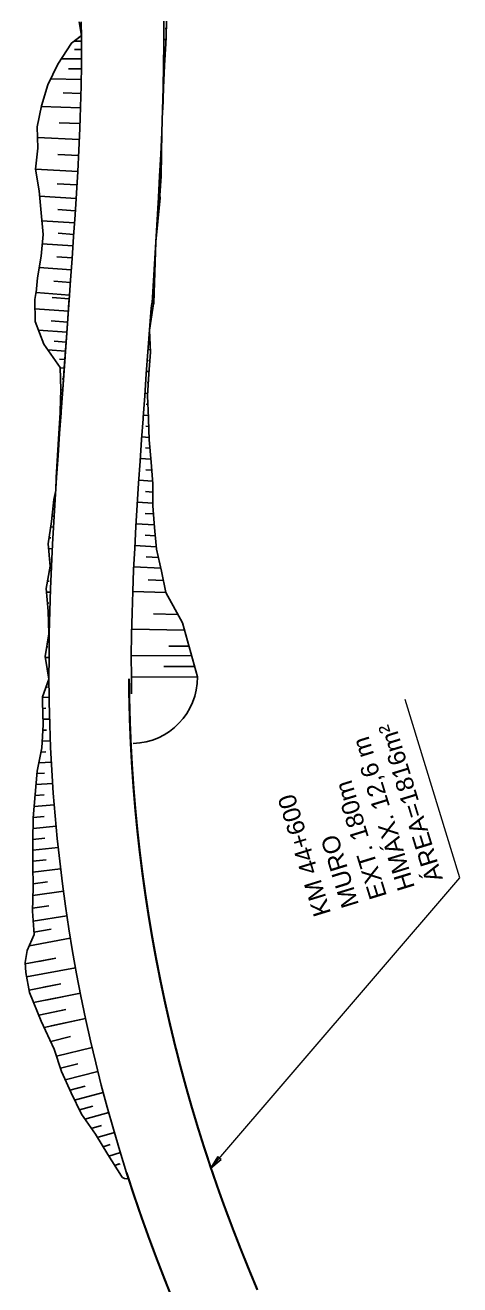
# Model space of a CAD drawing. Header units: metres. Extents: x 288738 to 324331, y 7399322 to 7465117.
# Drawn here: x 319239.2 to 319338.3, y 7428328.7 to 7428615.7 of the extents above; entities that cross this region are included whole.
import ezdxf

# ---------------------------------------------------------------- set-up
doc = ezdxf.new("R2010")
doc.units = ezdxf.units.M
doc.header["$LTSCALE"] = 10
for name, color, linetype in [('F-HZ-ATERRO-TALUDE', 110, 'Continuous'), ('F-HZ-CORREDOR', 7, 'Continuous'), ('F-HZ-CORREDOR-FEAT', 2, 'Continuous'), ('F-HZ-MURO', 210, 'Continuous'), ('F-HZ-MUROS', 210, 'Continuous'), ('F-HZ-PIANO-CORTE', 10, 'Continuous'), ('F-HZ-TALUDE', 2, 'Continuous')]:
    doc.layers.add(name, color=color, linetype=linetype)
doc.layers.add('U-HZ-TEXTO-MUROS', color=2, linetype='Continuous', lineweight=0)
doc.styles.add('ARIAL', font='arial.ttf')
doc.styles.add('DIM', font='arial.ttf', dxfattribs={"width": 0.8})
doc.dimstyles.new('U-1_2000', dxfattribs={"dimscale": 2, "dimtxt": 1.5, "dimasz": 0.75, "dimexe": 0.75, "dimexo": 0.75, "dimgap": 0.25, "dimtad": 1, "dimzin": 4, "dimtxsty": 'DIM', "dimblk": 'ARCHTICK', "dimcen": 0.7, "dimdle": 0.75, "dimclrd": 256, "dimclre": 256, "dimclrt": 256, "dimaunit": 1, "dimadec": 3, "dimazin": 2, "dimtfac": 1, "dimtofl": 0, "dimtmove": 0, "dimatfit": 3, "dimldrblk": 'CLOSEDBLANK', "dimfxl": 0, "dimtolj": 1, "dimtzin": 0, "dimlwd": -1, "dimlwe": -1, "dimarcsym": 0})

# ---------------------------------------------------------------- blocks, each defined once
blk = doc.blocks.new('_ArchTick')
at = {"color": 0, "linetype": 'ByBlock', "const_width": 0.15}
blk.add_lwpolyline([(-0.5, -0.5), (0.5, 0.5)], dxfattribs=at)

msp = doc.modelspace()

# ---------------------------------------------------------------- linework, layer by layer
at = {"layer": 'F-HZ-ATERRO-TALUDE', "linetype": 'Continuous', "lineweight": -3}
for p, q in [((319252.034, 7428612.035), (319250.387, 7428612.038)), ((319252.032, 7428610.097), (319250.433, 7428610.108)), ((319252.026, 7428607.969), (319247.472, 7428608.022)), ((319251.972, 7428603.292), (319245.06, 7428603.442)), ((319252.007, 7428605.68), (319249.096, 7428605.729)), ((319251.906, 7428600.1), (319247.883, 7428600.212)), ((319251.82, 7428596.815), (319242.893, 7428597.119)), ((319251.693, 7428593.231), (319246.932, 7428593.422)), ((319251.544, 7428589.623), (319242.009, 7428590.058)), ((319251.375, 7428585.989), (319246.666, 7428586.227)), ((319251.188, 7428582.356), (319241.606, 7428582.885)), ((319251.01, 7428579.267), (319246.544, 7428579.529)), ((319250.825, 7428576.173), (319242.488, 7428576.686)), ((319250.649, 7428573.386), (319246.695, 7428573.639)), ((319250.467, 7428570.606), (319243.001, 7428571.098)), ((319250.112, 7428565.377), (319243.114, 7428565.859)), ((319250.293, 7428568.003), (319246.771, 7428568.241)), ((319249.921, 7428562.629), (319246.397, 7428562.876)), ((319249.727, 7428559.896), (319242.419, 7428560.413)), ((319249.524, 7428557.043), (319245.748, 7428557.313)), ((319249.319, 7428554.183), (319241.693, 7428554.728)), ((319249.258, 7428553.328), (319245.399, 7428553.604)), ((319249.055, 7428550.483), (319241.437, 7428551.028)), ((319248.714, 7428545.711), (319242.245, 7428546.173)), ((319248.877, 7428547.999), (319245.176, 7428548.264)), ((319248.553, 7428543.461), (319245.857, 7428543.654)), ((319248.406, 7428541.408), (319244.399, 7428541.695)), ((319248.268, 7428539.476), (319247.053, 7428539.563)), ((319248.129, 7428537.523), (319247.223, 7428537.588)), ((319247.951, 7428535.041), (319247.619, 7428535.065)), ((319247.774, 7428532.559), (319247.348, 7428532.589)), ((319247.596, 7428530.068), (319247.442, 7428530.079)), ((319247.418, 7428527.577), (319247.225, 7428527.591)), ((319247.241, 7428525.083), (319247.139, 7428525.091)), ((319246.889, 7428520.096), (319246.803, 7428520.102)), ((319247.064, 7428522.59), (319246.85, 7428522.605)), ((319246.715, 7428517.603), (319246.583, 7428517.612)), ((319246.546, 7428515.109), (319246.493, 7428515.113)), ((319246.378, 7428512.615), (319246.298, 7428512.62))]:
    msp.add_line(p, q, dxfattribs=at)
at = {"layer": 'F-HZ-CORREDOR', "color": 10, "linetype": 'Continuous', "lineweight": -3}
for p, q in [((319271.393, 7428614.919, 796.614), (319271.104, 7428614.918, 796.325)), ((319271.3, 7428612.421, 796.576), (319270.823, 7428612.422, 796.098)), ((319271.168, 7428609.925, 796.522), (319270.988, 7428609.926, 796.342)), ((319271.042, 7428607.428, 796.481), (319270.785, 7428607.431, 796.224)), ((319270.929, 7428604.931, 796.469), (319270.838, 7428604.932, 796.378)), ((319270.825, 7428602.433, 796.477), (319270.697, 7428602.436, 796.349)), ((319270.633, 7428597.436, 796.547), (319270.561, 7428597.439, 796.475)), ((319270.727, 7428599.935, 796.505), (319270.681, 7428599.936, 796.458)), ((319268.53, 7428552.294, 797.834), (319267.992, 7428552.434, 797.278)), ((319268.235, 7428551.22, 797.847), (319267.852, 7428551.32, 797.451)), ((319268.003, 7428549.184, -0.972), (319267.88, 7428549.193, -1.095)), ((319267.667, 7428544.216, -0.826), (319267.535, 7428544.225, -0.959)), ((319267.778, 7428541.718, -0.475), (319267.225, 7428541.758, -1.029)), ((319267.657, 7428539.224, -0.354), (319267.352, 7428539.246, -0.66)), ((319267.473, 7428536.731, -0.297), (319266.869, 7428536.774, -0.902)), ((319267.295, 7428534.237, -0.233), (319266.993, 7428534.259, -0.536)), ((319267.119, 7428531.744, -0.167), (319266.512, 7428531.787, -0.775)), ((319267.178, 7428529.247, 0.132), (319266.756, 7428529.277, -0.29)), ((319267.3, 7428526.75, 0.496), (319266.158, 7428526.832, -0.649)), ((319267.385, 7428524.252, 0.822), (319266.683, 7428524.302, 0.118)), ((319267.459, 7428521.753, 1.136), (319265.804, 7428521.871, -0.523)), ((319267.881, 7428516.772, 2.032), (319265.457, 7428516.941, -0.397)), ((319267.651, 7428519.261, 1.566), (319266.641, 7428519.332, 0.553)), ((319268.078, 7428514.28, 2.463), (319266.682, 7428514.375, 1.064)), ((319268.263, 7428511.787, 2.881), (319265.119, 7428511.998, -0.271)), ((319268.31, 7428509.288, 3.156), (319266.633, 7428509.398, 1.474)), ((319245.635, 7428506.32, 798.809), (319245.976, 7428506.299, 798.468)), ((319268.307, 7428506.788, 3.378), (319264.793, 7428507.011, -0.143)), ((319245.371, 7428503.834, 798.987), (319245.598, 7428503.821, 798.759)), ((319268.44, 7428504.293, 3.729), (319266.54, 7428504.409, 1.825)), ((319245.047, 7428501.356, 799.23), (319245.683, 7428501.32, 798.593)), ((319268.618, 7428501.799, 4.121), (319264.489, 7428502.042, -0.015)), ((319244.658, 7428498.886, 799.545), (319245.103, 7428498.862, 799.1)), ((319269.079, 7428496.821, 4.986), (319264.212, 7428497.078, 0.112)), ((319268.842, 7428499.31, 4.548), (319266.595, 7428499.435, 2.298)), ((319244.533, 7428496.407, 799.602), (319245.418, 7428496.363, 798.717)), ((319269.558, 7428494.371, 5.65), (319266.824, 7428494.506, 2.913)), ((319244.719, 7428491.436, 799.306), (319245.184, 7428491.416, 798.84)), ((319244.747, 7428493.917, 799.329), (319245.022, 7428493.904, 799.054)), ((319270.109, 7428491.932, 6.381), (319263.971, 7428492.215, 0.238)), ((319244.29, 7428488.973, 799.694), (319244.686, 7428488.958, 799.298)), ((319270.709, 7428489.158, 7.171), (319267.281, 7428489.301, 3.74)), ((319244.07, 7428486.502, 799.879), (319244.986, 7428486.47, 798.963)), ((319271.302, 7428486.383, 7.949), (319263.739, 7428486.662, 0.381)), ((319244.311, 7428484.014, 799.619), (319244.608, 7428484.005, 799.321)), ((319244.504, 7428481.523, 799.411), (319244.829, 7428481.514, 799.086)), ((319274.011, 7428481.409, 8.079), (319268.473, 7428481.561, 4.061)), ((319244.549, 7428479.023, 799.368), (319244.659, 7428479.021, 799.257)), ((319275.522, 7428477.836, 12.631), (319263.497, 7428478.077, 0.603)), ((319244.133, 7428474.058, 799.818), (319244.407, 7428474.055, 799.544)), ((319244.515, 7428476.529, 799.408), (319244.715, 7428476.526, 799.208)), ((319276.55, 7428474.148, 10.666), (319271.978, 7428474.201, 7.191)), ((319243.826, 7428471.588, 800.155), (319244.652, 7428471.584, 799.33)), ((319277.151, 7428471.992, 14.497), (319263.413, 7428472.078, 0.759)), ((319244.222, 7428469.119, 799.816), (319244.435, 7428469.12, 799.603)), ((319277.824, 7428469.578, 15.236), (319270.82, 7428469.578, 8.232)), ((319244.617, 7428466.651, 799.477), (319244.643, 7428466.651, 799.451)), ((319278.493, 7428467.177, 12.862), (319263.413, 7428467.078, 0.889)), ((319243.16, 7428462.508, 801.071), (319244.681, 7428462.535, 799.551)), ((319243.969, 7428464.867, 800.183), (319244.314, 7428464.871, 799.838)), ((319243.178, 7428460.009, 801.166), (319243.955, 7428460.028, 800.388)), ((319243.246, 7428457.51, 801.218), (319244.791, 7428457.557, 799.672)), ((319243.225, 7428455.012, 801.377), (319244.046, 7428455.043, 800.555)), ((319243.109, 7428452.515, 801.647), (319244.962, 7428452.596, 799.793)), ((319242.841, 7428450.036, 802.081), (319243.954, 7428450.093, 800.967)), ((319241.897, 7428445.13, 803.404), (319243.61, 7428445.238, 801.686)), ((319242.337, 7428447.588, 802.77), (319245.192, 7428447.75, 799.911)), ((319241.676, 7428442.639, 803.847), (319245.485, 7428442.906, 800.029)), ((319241.459, 7428440.149, 804.29), (319243.553, 7428440.309, 802.189)), ((319241.267, 7428437.656, 804.739), (319245.842, 7428438.036, 800.148)), ((319241.076, 7428435.164, 805.187), (319243.556, 7428435.386, 802.697)), ((319241.005, 7428432.665, 805.55), (319246.264, 7428433.171, 800.267)), ((319240.937, 7428430.166, 805.91), (319243.714, 7428430.451, 803.118)), ((319240.948, 7428427.666, 806.222), (319246.749, 7428428.301, 800.386)), ((319240.972, 7428425.166, 806.525), (319243.992, 7428425.517, 803.485)), ((319240.989, 7428422.666, 806.861), (319247.298, 7428423.44, 800.505)), ((319241.004, 7428420.025, 807.229), (319244.307, 7428420.453, 803.898)), ((319240.965, 7428417.384, 807.674), (319247.944, 7428418.338, 800.63)), ((319240.894, 7428414.463, 808.206), (319244.61, 7428414.999, 804.452)), ((319241.036, 7428411.546, 808.56), (319248.739, 7428412.719, 800.768)), ((319241.21, 7428409.052, 808.818), (319245.156, 7428409.679, 804.823)), ((319239.24, 7428401.83, 812.098), (319246.241, 7428403.07, 804.988)), ((319239.554, 7428398.812, 812.388), (319250.693, 7428400.875, 801.06)), ((319240.102, 7428395.836, 812.473), (319247.309, 7428397.23, 805.131)), ((319241.151, 7428392.96, 812.06), (319251.793, 7428395.105, 801.203)), ((319242.306, 7428390.114, 811.569), (319248.466, 7428391.406, 805.274)), ((319243.543, 7428387.295, 811.002), (319252.978, 7428389.352, 801.345)), ((319246.363, 7428380.781, 809.851), (319254.477, 7428382.705, 801.511)), ((319247.24, 7428378.034, 809.699), (319251.183, 7428379, 805.639)), ((319248.34, 7428375.372, 809.338), (319255.795, 7428377.258, 801.647)), ((319249.381, 7428373.056, 808.953), (319252.887, 7428373.967, 805.33)), ((319250.472, 7428370.763, 808.539), (319257.014, 7428372.509, 801.767)), ((319251.566, 7428368.515, 808.118), (319254.601, 7428369.346, 804.972)), ((319252.848, 7428366.377, 807.506), (319258.262, 7428367.897, 801.883)), ((319254.273, 7428364.323, 806.747), (319256.583, 7428364.987, 804.343)), ((319255.659, 7428362.243, 806.044), (319259.542, 7428363.386, 801.997)), ((319256.969, 7428360.114, 805.452), (319258.595, 7428360.604, 803.753)), ((319258.288, 7428357.99, 804.855), (319260.907, 7428358.798, 802.113)), ((319259.65, 7428355.894, 804.235), (319260.634, 7428356.204, 803.203))]:
    msp.add_line(p, q, dxfattribs=at)
at = {"layer": 'F-HZ-CORREDOR', "color": 90, "linetype": 'Continuous', "lineweight": -3}
for p, q in [((319252.034, 7428612.035, 795.753), (319250.387, 7428612.038, 794.655)), ((319252.032, 7428610.097, 795.805), (319250.433, 7428610.108, 794.738)), ((319252.026, 7428607.969, 795.861), (319247.472, 7428608.022, 792.825)), ((319251.972, 7428603.292, 795.984), (319245.06, 7428603.442, 791.375)), ((319252.007, 7428605.68, 795.921), (319249.096, 7428605.729, 793.98)), ((319251.906, 7428600.1, 796.068), (319247.883, 7428600.212, 793.385)), ((319251.82, 7428596.815, 796.154), (319242.893, 7428597.119, 790.2)), ((319251.693, 7428593.231, 796.248), (319246.932, 7428593.422, 793.071)), ((319251.544, 7428589.623, 796.341), (319242.009, 7428590.058, 789.978)), ((319270.302, 7428590.512, 796.649), (319270.378, 7428590.509, 796.599)), ((319251.375, 7428585.989, 796.436), (319246.666, 7428586.227, 793.293)), ((319270.189, 7428588.015, 796.713), (319270.266, 7428588.011, 796.661)), ((319269.939, 7428583.021, 796.839), (319270.101, 7428583.012, 796.731)), ((319270.07, 7428585.518, 796.776), (319270.306, 7428585.506, 796.618)), ((319251.188, 7428582.356, 796.53), (319241.606, 7428582.885, 790.132)), ((319269.805, 7428580.525, 796.902), (319270.185, 7428580.503, 796.648)), ((319251.01, 7428579.267, 796.61), (319246.544, 7428579.529, 793.627)), ((319269.66, 7428578.029, 796.965), (319269.842, 7428578.018, 796.844)), ((319250.825, 7428576.173, 796.689), (319242.488, 7428576.686, 791.121)), ((319269.564, 7428575.537), (319269.924, 7428575.486)), ((319250.649, 7428573.386, 796.761), (319246.695, 7428573.639, 794.119)), ((319250.467, 7428570.606, 796.832), (319243.001, 7428571.098, 791.844)), ((319250.112, 7428565.377, 796.966), (319243.114, 7428565.859, 792.29)), ((319250.293, 7428568.003, 796.899), (319246.771, 7428568.241, 794.546)), ((319249.921, 7428562.629, 797.037), (319246.397, 7428562.876, 794.682)), ((319249.727, 7428559.896, 797.106), (319242.419, 7428560.413, 792.222)), ((319249.524, 7428557.043, 797.179), (319245.748, 7428557.313, 794.656)), ((319249.319, 7428554.183, 797.252), (319241.693, 7428554.728, 792.155)), ((319249.258, 7428553.328, 797.274), (319245.399, 7428553.604, 794.694)), ((319249.055, 7428550.483, 797.346), (319241.437, 7428551.028, 792.255)), ((319248.714, 7428545.711, 797.468), (319242.245, 7428546.173, 793.144)), ((319248.877, 7428547.999, 797.409), (319245.176, 7428548.264, 794.936)), ((319248.553, 7428543.461, 797.525), (319245.857, 7428543.654, 795.723)), ((319248.406, 7428541.408, 797.577), (319244.399, 7428541.695, 794.899)), ((319248.268, 7428539.476, 797.626), (319247.053, 7428539.563, 796.814)), ((319248.129, 7428537.523, 797.676), (319247.223, 7428537.588, 797.071)), ((319247.951, 7428535.041, 797.739), (319247.619, 7428535.065, 797.518)), ((319247.774, 7428532.559, 797.803), (319247.348, 7428532.589, 797.518)), ((319247.596, 7428530.068, 797.866), (319247.442, 7428530.079, 797.763)), ((319247.418, 7428527.577, 797.929), (319247.225, 7428527.591, 797.801)), ((319247.241, 7428525.083, 797.993), (319247.139, 7428525.091, 797.924)), ((319246.889, 7428520.096, 798.119), (319246.803, 7428520.102, 798.062)), ((319247.064, 7428522.59, 798.056), (319246.85, 7428522.605, 797.913)), ((319246.715, 7428517.603, 798.183), (319246.583, 7428517.612, 798.095)), ((319246.546, 7428515.109, 798.246), (319246.493, 7428515.113, 798.21)), ((319246.378, 7428512.615, 798.309), (319246.298, 7428512.62, 798.256))]:
    msp.add_line(p, q, dxfattribs=at)
at = {"layer": 'F-HZ-CORREDOR-FEAT', "color": 2, "linetype": 'Continuous', "lineweight": -3}
for p, q in [((319252.03, 7428612.95), (319251.994, 7428616.396)), ((319252.03, 7428612.95), (319251.994, 7428616.396)), ((319270.823, 7428612.951), (319270.808, 7428616.557)), ((319270.823, 7428612.951), (319270.808, 7428616.557)), ((319270.823, 7428612.951), (319270.808, 7428616.557)), ((319271.33, 7428612.951), (319271.446, 7428616.562)), ((319249.774, 7428611.568), (319251.574, 7428612.95)), ((319252.036, 7428611.56), (319252.03, 7428612.95)), ((319252.036, 7428611.56), (319252.03, 7428612.95)), ((319252.036, 7428611.56), (319252.03, 7428612.95)), ((319270.821, 7428611.498), (319270.823, 7428612.951)), ((319270.821, 7428611.498), (319270.823, 7428612.951)), ((319270.821, 7428611.498), (319270.823, 7428612.951)), ((319271.248, 7428611.497), (319271.33, 7428612.951)), ((319246.673, 7428606.791), (319249.774, 7428611.568)), ((319252.022, 7428606.714), (319252.036, 7428611.56)), ((319252.022, 7428606.714), (319252.036, 7428611.56)), ((319252.022, 7428606.714), (319252.036, 7428611.56)), ((319270.776, 7428606.443), (319270.821, 7428611.498)), ((319270.776, 7428606.443), (319270.821, 7428611.498)), ((319270.776, 7428606.443), (319270.821, 7428611.498)), ((319270.992, 7428606.44), (319271.248, 7428611.497)), ((319244.386, 7428602.04), (319246.673, 7428606.791)), ((319251.951, 7428601.854), (319252.022, 7428606.714)), ((319251.951, 7428601.854), (319252.022, 7428606.714)), ((319251.951, 7428601.854), (319252.022, 7428606.714)), ((319270.677, 7428601.394), (319270.776, 7428606.443)), ((319270.677, 7428601.394), (319270.776, 7428606.443)), ((319270.677, 7428601.394), (319270.776, 7428606.443)), ((319270.782, 7428601.392), (319270.992, 7428606.44)), ((319242.927, 7428597.282), (319244.386, 7428602.04)), ((319251.826, 7428596.982), (319251.951, 7428601.854)), ((319251.826, 7428596.982), (319251.951, 7428601.854)), ((319251.826, 7428596.982), (319251.951, 7428601.854)), ((319270.53, 7428596.351), (319270.677, 7428601.394)), ((319270.53, 7428596.351), (319270.677, 7428601.394)), ((319270.53, 7428596.351), (319270.677, 7428601.394)), ((319270.592, 7428596.349), (319270.782, 7428601.392)), ((319241.942, 7428592.504), (319242.927, 7428597.282)), ((319251.653, 7428592.097), (319251.826, 7428596.982)), ((319251.653, 7428592.097), (319251.826, 7428596.982)), ((319251.653, 7428592.097), (319251.826, 7428596.982)), ((319270.339, 7428591.315), (319270.53, 7428596.351)), ((319270.339, 7428591.315), (319270.53, 7428596.351)), ((319242.074, 7428587.659), (319241.942, 7428592.504)), ((319251.437, 7428587.2), (319251.653, 7428592.097)), ((319251.437, 7428587.2), (319251.653, 7428592.097)), ((319251.437, 7428587.2), (319251.653, 7428592.097)), ((319270.11, 7428586.284), (319270.339, 7428591.315)), ((319270.11, 7428586.284), (319270.339, 7428591.315)), ((319270.11, 7428586.284), (319270.339, 7428591.315)), ((319270.319, 7428586.274), (319270.389, 7428591.312)), ((319241.6, 7428582.821), (319242.074, 7428587.659)), ((319251.184, 7428582.291), (319251.437, 7428587.2)), ((319251.184, 7428582.291), (319251.437, 7428587.2)), ((319251.184, 7428582.291), (319251.437, 7428587.2)), ((319269.847, 7428581.261), (319270.11, 7428586.284)), ((319269.847, 7428581.261), (319270.11, 7428586.284)), ((319269.847, 7428581.261), (319270.11, 7428586.284)), ((319270.233, 7428581.239), (319270.319, 7428586.274)), ((319242.379, 7428577.885), (319241.6, 7428582.821)), ((319250.9, 7428577.371), (319251.184, 7428582.291)), ((319250.9, 7428577.371), (319251.184, 7428582.291)), ((319250.9, 7428577.371), (319251.184, 7428582.291)), ((319269.571, 7428576.486), (319269.847, 7428581.261)), ((319269.571, 7428576.486), (319269.847, 7428581.261)), ((319269.571, 7428576.486), (319269.847, 7428581.261)), ((319242.826, 7428572.939), (319242.379, 7428577.885)), ((319250.59, 7428572.438), (319250.9, 7428577.371)), ((319250.59, 7428572.438), (319250.9, 7428577.371)), ((319250.59, 7428572.438), (319250.9, 7428577.371)), ((319268.132, 7428552.398), (319269.617, 7428576.4)), ((319243.298, 7428567.965), (319242.826, 7428572.939)), ((319250.259, 7428567.493), (319250.59, 7428572.438)), ((319250.259, 7428567.493), (319250.59, 7428572.438)), ((319250.259, 7428567.493), (319250.59, 7428572.438)), ((319242.866, 7428563.028), (319243.298, 7428567.965)), ((319249.914, 7428562.535), (319250.259, 7428567.493)), ((319249.914, 7428562.535), (319250.259, 7428567.493)), ((319249.914, 7428562.535), (319250.259, 7428567.493)), ((319242.024, 7428558.101), (319242.866, 7428563.028)), ((319249.561, 7428557.564), (319249.914, 7428562.535)), ((319249.561, 7428557.564), (319249.914, 7428562.535)), ((319249.561, 7428557.564), (319249.914, 7428562.535)), ((319241.693, 7428554.728), (319242.024, 7428558.101)), ((319249.319, 7428554.183), (319249.561, 7428557.564)), ((319249.319, 7428554.183), (319249.561, 7428557.564)), ((319249.319, 7428554.183), (319249.561, 7428557.564)), ((319241.405, 7428553.137), (319241.662, 7428554.559)), ((319241.662, 7428554.559), (319241.693, 7428554.728)), ((319241.48, 7428548.119), (319241.405, 7428553.137)), ((319248.848, 7428547.593), (319249.205, 7428552.58)), ((319248.848, 7428547.593), (319249.205, 7428552.58)), ((319248.848, 7428547.593), (319249.205, 7428552.58)), ((319249.205, 7428552.58), (319249.307, 7428554.013)), ((319249.205, 7428552.58), (319249.307, 7428554.013)), ((319249.205, 7428552.58), (319249.307, 7428554.013)), ((319249.307, 7428554.013), (319249.319, 7428554.183)), ((319249.307, 7428554.013), (319249.319, 7428554.183)), ((319249.307, 7428554.013), (319249.319, 7428554.183)), ((319267.9, 7428551.198), (319268.089, 7428552.232)), ((319268.089, 7428552.232), (319268.132, 7428552.398)), ((319268.089, 7428552.232), (319268.132, 7428552.398)), ((319268.089, 7428552.232), (319268.132, 7428552.398)), ((319268.287, 7428551.171), (319268.486, 7428552.129)), ((319268.486, 7428552.129), (319268.53, 7428552.294)), ((319267.543, 7428546.211), (319267.9, 7428551.198)), ((319267.543, 7428546.211), (319267.9, 7428551.198)), ((319267.543, 7428546.211), (319267.9, 7428551.198)), ((319267.579, 7428546.208), (319268.287, 7428551.171)), ((319243.508, 7428542.962), (319241.48, 7428548.119)), ((319248.492, 7428542.605), (319248.848, 7428547.593)), ((319248.492, 7428542.605), (319248.848, 7428547.593)), ((319248.492, 7428542.605), (319248.848, 7428547.593)), ((319267.187, 7428541.224), (319267.543, 7428546.211)), ((319267.187, 7428541.224), (319267.543, 7428546.211)), ((319267.187, 7428541.224), (319267.543, 7428546.211)), ((319267.802, 7428541.18), (319267.579, 7428546.208)), ((319247.221, 7428537.684), (319243.508, 7428542.962)), ((319248.135, 7428537.618), (319248.492, 7428542.605)), ((319248.135, 7428537.618), (319248.492, 7428542.605)), ((319248.135, 7428537.618), (319248.492, 7428542.605)), ((319266.83, 7428536.236), (319267.187, 7428541.224)), ((319266.83, 7428536.236), (319267.187, 7428541.224)), ((319266.83, 7428536.236), (319267.187, 7428541.224)), ((319267.433, 7428536.193), (319267.802, 7428541.18)), ((319247.35, 7428532.662), (319247.221, 7428537.684)), ((319247.779, 7428532.631), (319248.135, 7428537.618)), ((319247.779, 7428532.631), (319248.135, 7428537.618)), ((319247.779, 7428532.631), (319248.135, 7428537.618)), ((319266.474, 7428531.249), (319266.83, 7428536.236)), ((319266.474, 7428531.249), (319266.83, 7428536.236)), ((319266.474, 7428531.249), (319266.83, 7428536.236)), ((319267.081, 7428531.206), (319267.433, 7428536.193)), ((319247.23, 7428527.657), (319247.35, 7428532.662)), ((319247.423, 7428527.644), (319247.779, 7428532.631)), ((319247.423, 7428527.644), (319247.779, 7428532.631)), ((319247.423, 7428527.644), (319247.779, 7428532.631)), ((319266.117, 7428526.262), (319266.474, 7428531.249)), ((319266.117, 7428526.262), (319266.474, 7428531.249)), ((319266.117, 7428526.262), (319266.474, 7428531.249)), ((319267.329, 7428526.175), (319267.081, 7428531.206)), ((319246.853, 7428522.665), (319247.208, 7428527.371)), ((319247.068, 7428522.649), (319247.402, 7428527.357)), ((319247.068, 7428522.649), (319247.402, 7428527.357)), ((319247.068, 7428522.649), (319247.402, 7428527.357)), ((319247.208, 7428527.371), (319247.23, 7428527.657)), ((319247.402, 7428527.357), (319247.423, 7428527.644)), ((319247.402, 7428527.357), (319247.423, 7428527.644)), ((319247.402, 7428527.357), (319247.423, 7428527.644)), ((319265.762, 7428521.279), (319266.097, 7428525.975)), ((319265.762, 7428521.279), (319266.097, 7428525.975)), ((319265.762, 7428521.279), (319266.097, 7428525.975)), ((319266.097, 7428525.975), (319266.117, 7428526.262)), ((319266.097, 7428525.975), (319266.117, 7428526.262)), ((319266.097, 7428525.975), (319266.117, 7428526.262)), ((319267.337, 7428525.886), (319267.329, 7428526.175)), ((319267.477, 7428521.157), (319267.337, 7428525.886)), ((319246.586, 7428517.649), (319246.853, 7428522.665)), ((319246.717, 7428517.64), (319247.068, 7428522.649)), ((319246.717, 7428517.64), (319247.068, 7428522.649)), ((319246.717, 7428517.64), (319247.068, 7428522.649)), ((319265.412, 7428516.306), (319265.762, 7428521.279)), ((319265.412, 7428516.306), (319265.762, 7428521.279)), ((319265.412, 7428516.306), (319265.762, 7428521.279)), ((319267.94, 7428516.131), (319267.477, 7428521.157)), ((319246.298, 7428512.62), (319246.586, 7428517.649)), ((319246.378, 7428512.615), (319246.717, 7428517.64)), ((319246.378, 7428512.615), (319246.717, 7428517.64)), ((319246.378, 7428512.615), (319246.717, 7428517.64)), ((319265.074, 7428511.343), (319265.412, 7428516.306)), ((319265.074, 7428511.343), (319265.412, 7428516.306)), ((319265.074, 7428511.343), (319265.412, 7428516.306)), ((319268.313, 7428511.127), (319267.94, 7428516.131)), ((319246.053, 7428507.574), (319246.378, 7428512.615)), ((319246.053, 7428507.574), (319246.378, 7428512.615)), ((319264.753, 7428506.389), (319265.074, 7428511.343)), ((319264.753, 7428506.389), (319265.074, 7428511.343)), ((319264.753, 7428506.389), (319265.074, 7428511.343)), ((319268.306, 7428506.165), (319268.313, 7428511.127)), ((319245.234, 7428502.546), (319245.771, 7428507.591)), ((319245.749, 7428502.516), (319246.053, 7428507.574)), ((319245.749, 7428502.516), (319246.053, 7428507.574)), ((319245.749, 7428502.516), (319246.053, 7428507.574)), ((319264.453, 7428501.444), (319264.753, 7428506.389)), ((319264.453, 7428501.444), (319264.753, 7428506.389)), ((319264.453, 7428501.444), (319264.753, 7428506.389)), ((319268.661, 7428501.2), (319268.306, 7428506.165)), ((319244.44, 7428497.496), (319245.234, 7428502.546)), ((319245.471, 7428497.442), (319245.749, 7428502.516)), ((319245.471, 7428497.442), (319245.749, 7428502.516)), ((319245.471, 7428497.442), (319245.749, 7428502.516)), ((319264.18, 7428496.508), (319264.453, 7428501.444)), ((319264.18, 7428496.508), (319264.453, 7428501.444)), ((319264.18, 7428496.508), (319264.453, 7428501.444)), ((319269.134, 7428496.25), (319268.661, 7428501.2)), ((319244.881, 7428492.367), (319244.44, 7428497.496)), ((319245.223, 7428492.351), (319245.471, 7428497.442)), ((319245.223, 7428492.351), (319245.471, 7428497.442)), ((319245.223, 7428492.351), (319245.471, 7428497.442)), ((319263.941, 7428491.581), (319264.18, 7428496.508)), ((319263.941, 7428491.581), (319264.18, 7428496.508)), ((319263.941, 7428491.581), (319264.18, 7428496.508)), ((319270.252, 7428491.296), (319269.134, 7428496.25)), ((319243.995, 7428487.281), (319244.881, 7428492.367)), ((319245.012, 7428487.244), (319245.223, 7428492.351)), ((319245.012, 7428487.244), (319245.223, 7428492.351)), ((319245.012, 7428487.244), (319245.223, 7428492.351)), ((319263.739, 7428486.662), (319263.941, 7428491.581)), ((319263.739, 7428486.662), (319263.941, 7428491.581)), ((319263.739, 7428486.662), (319263.941, 7428491.581)), ((319271.302, 7428486.383), (319270.252, 7428491.296)), ((319244.493, 7428482.13), (319243.995, 7428487.281)), ((319244.843, 7428482.12), (319245.012, 7428487.244)), ((319244.843, 7428482.12), (319245.012, 7428487.244)), ((319244.843, 7428482.12), (319245.012, 7428487.244)), ((319263.58, 7428481.752), (319263.739, 7428486.662)), ((319263.58, 7428481.752), (319263.739, 7428486.662)), ((319263.58, 7428481.752), (319263.739, 7428486.662)), ((319244.585, 7428476.982), (319244.493, 7428482.13)), ((319244.721, 7428476.98), (319244.843, 7428482.12)), ((319244.721, 7428476.98), (319244.843, 7428482.12)), ((319244.721, 7428476.98), (319244.843, 7428482.12)), ((319263.469, 7428476.851), (319263.58, 7428481.752)), ((319263.469, 7428476.851), (319263.58, 7428481.752)), ((319263.469, 7428476.851), (319263.58, 7428481.752)), ((319243.788, 7428471.828), (319244.585, 7428476.982)), ((319244.652, 7428471.823), (319244.721, 7428476.98)), ((319244.652, 7428471.823), (319244.721, 7428476.98)), ((319244.652, 7428471.823), (319244.721, 7428476.98)), ((319263.411, 7428471.96), (319263.469, 7428476.851)), ((319263.411, 7428471.96), (319263.469, 7428476.851)), ((319263.411, 7428471.96), (319263.469, 7428476.851)), ((319244.617, 7428466.651), (319243.788, 7428471.828)), ((319244.643, 7428466.651), (319244.652, 7428471.823)), ((319244.643, 7428466.651), (319244.652, 7428471.823)), ((319244.643, 7428466.651), (319244.652, 7428471.823)), ((319263.413, 7428467.078), (319263.411, 7428471.96)), ((319263.413, 7428467.078), (319263.411, 7428471.96)), ((319263.413, 7428467.078), (319263.411, 7428471.96)), ((319243.163, 7428462.644), (319244.617, 7428466.651)), ((319244.617, 7428466.651), (319244.617, 7428466.651)), ((319244.678, 7428462.67), (319244.643, 7428466.651)), ((319244.643, 7428466.651), (319244.643, 7428466.651)), ((319244.678, 7428462.67), (319244.643, 7428466.651)), ((319244.643, 7428466.651), (319244.643, 7428466.651)), ((319244.678, 7428462.67), (319244.643, 7428466.651)), ((319244.643, 7428466.651), (319244.643, 7428466.651)), ((319263.413, 7428467.078), (319263.413, 7428467.078)), ((319263.413, 7428467.078), (319263.413, 7428467.078)), ((319263.456, 7428463.337), (319263.413, 7428467.078)), ((319263.413, 7428467.078), (319263.413, 7428467.078)), ((319271.412, 7428467.13), (319271.412, 7428467.131)), ((319275.412, 7428467.157), (319275.412, 7428467.157)), ((319243.139, 7428461.433), (319243.163, 7428462.644)), ((319244.697, 7428461.465), (319244.678, 7428462.67)), ((319244.697, 7428461.465), (319244.678, 7428462.67)), ((319244.697, 7428461.465), (319244.678, 7428462.67)), ((319243.281, 7428456.222), (319243.139, 7428461.433)), ((319244.822, 7428456.275), (319244.697, 7428461.465)), ((319244.822, 7428456.275), (319244.697, 7428461.465)), ((319244.822, 7428456.275), (319244.697, 7428461.465)), ((319243.038, 7428450.992), (319243.281, 7428456.222)), ((319245.019, 7428451.087), (319244.822, 7428456.275)), ((319245.019, 7428451.087), (319244.822, 7428456.275)), ((319245.019, 7428451.087), (319244.822, 7428456.275)), ((319241.947, 7428445.695), (319243.038, 7428450.992)), ((319245.288, 7428445.902), (319245.019, 7428451.087)), ((319245.288, 7428445.902), (319245.019, 7428451.087)), ((319245.288, 7428445.902), (319245.019, 7428451.087)), ((319241.478, 7428440.406), (319241.947, 7428445.695)), ((319245.628, 7428440.721), (319245.288, 7428445.902)), ((319245.628, 7428440.721), (319245.288, 7428445.902)), ((319245.628, 7428440.721), (319245.288, 7428445.902)), ((319241.071, 7428435.098), (319241.478, 7428440.406)), ((319246.041, 7428435.545), (319245.628, 7428440.721)), ((319246.041, 7428435.545), (319245.628, 7428440.721)), ((319246.041, 7428435.545), (319245.628, 7428440.721)), ((319240.927, 7428429.793), (319241.071, 7428435.098)), ((319246.526, 7428430.375), (319246.041, 7428435.545)), ((319246.526, 7428430.375), (319246.041, 7428435.545)), ((319246.526, 7428430.375), (319246.041, 7428435.545)), ((319240.979, 7428424.492), (319240.927, 7428429.793)), ((319247.082, 7428425.212), (319246.526, 7428430.375)), ((319247.082, 7428425.212), (319246.526, 7428430.375)), ((319247.082, 7428425.212), (319246.526, 7428430.375)), ((319247.71, 7428420.057), (319247.082, 7428425.212)), ((319247.71, 7428420.057), (319247.082, 7428425.212)), ((319247.71, 7428420.057), (319247.082, 7428425.212)), ((319241.009, 7428419.172), (319240.979, 7428424.492)), ((319248.41, 7428414.911), (319247.71, 7428420.057)), ((319248.41, 7428414.911), (319247.71, 7428420.057)), ((319248.41, 7428414.911), (319247.71, 7428420.057)), ((319240.879, 7428413.81), (319241.009, 7428419.172)), ((319241.248, 7428408.503), (319240.879, 7428413.81)), ((319249.181, 7428409.775), (319248.41, 7428414.911)), ((319249.181, 7428409.775), (319248.41, 7428414.911)), ((319249.181, 7428409.775), (319248.41, 7428414.911)), ((319250.024, 7428404.65), (319249.181, 7428409.775)), ((319250.024, 7428404.65), (319249.181, 7428409.775)), ((319250.024, 7428404.65), (319249.181, 7428409.775)), ((319250.557, 7428401.621), (319250.024, 7428404.65)), ((319250.557, 7428401.621), (319250.024, 7428404.65)), ((319250.557, 7428401.621), (319250.024, 7428404.65)), ((319250.938, 7428399.537), (319250.557, 7428401.621)), ((319250.938, 7428399.537), (319250.557, 7428401.621)), ((319250.938, 7428399.537), (319250.557, 7428401.621)), ((319251.922, 7428394.438), (319250.938, 7428399.537)), ((319251.922, 7428394.438), (319250.938, 7428399.537)), ((319251.922, 7428394.438), (319250.938, 7428399.537)), ((319252.978, 7428389.352), (319251.922, 7428394.438)), ((319252.978, 7428389.352), (319251.922, 7428394.438)), ((319252.978, 7428389.352), (319251.922, 7428394.438)), ((319254.104, 7428384.281), (319252.978, 7428389.352)), ((319254.104, 7428384.281), (319252.978, 7428389.352)), ((319254.104, 7428384.281), (319252.978, 7428389.352)), ((319247.477, 7428377.291), (319245.857, 7428382.363)), ((319255.301, 7428379.226), (319254.104, 7428384.281)), ((319255.301, 7428379.226), (319254.104, 7428384.281)), ((319255.301, 7428379.226), (319254.104, 7428384.281)), ((319256.568, 7428374.187), (319255.301, 7428379.226)), ((319256.568, 7428374.187), (319255.301, 7428379.226)), ((319256.568, 7428374.187), (319255.301, 7428379.226)), ((319249.683, 7428372.384), (319247.477, 7428377.291)), ((319257.904, 7428369.167), (319256.568, 7428374.187)), ((319257.904, 7428369.167), (319256.568, 7428374.187)), ((319257.904, 7428369.167), (319256.568, 7428374.187)), ((319252.039, 7428367.543), (319249.683, 7428372.384)), ((319259.311, 7428364.166), (319257.904, 7428369.167)), ((319259.311, 7428364.166), (319257.904, 7428369.167)), ((319259.311, 7428364.166), (319257.904, 7428369.167)), ((319255.213, 7428362.969), (319252.039, 7428367.543)), ((319258.056, 7428358.346), (319255.213, 7428362.969)), ((319260.787, 7428359.184), (319259.311, 7428364.166)), ((319260.787, 7428359.184), (319259.311, 7428364.166)), ((319260.787, 7428359.184), (319259.311, 7428364.166)), ((319262.332, 7428354.223), (319260.787, 7428359.184)), ((319262.332, 7428354.223), (319260.787, 7428359.184)), ((319262.332, 7428354.223), (319260.787, 7428359.184)), ((319261.175, 7428353.432), (319258.056, 7428358.346))]:
    msp.add_line(p, q, dxfattribs=at)
at = {"layer": 'F-HZ-MURO', "color": 6, "linetype": 'Continuous', "lineweight": -3}
msp.add_line((319263.946, 7428349.284, 802.562), (319262.332, 7428354.223, 803.958), dxfattribs=at)
at = {"layer": 'F-HZ-MUROS', "linetype": 'Continuous', "lineweight": -3, "const_width": 0.5, "elevation": 813.998}
msp.add_lwpolyline([(319292.144, 7428327.512), (319290.246, 7428332.093), (319288.396, 7428336.688), (319286.598, 7428341.298), (319284.861, 7428345.918), (319283.873, 7428348.628), (319283.178, 7428350.578), (319281.569, 7428355.236), (319280.022, 7428359.925), (319278.539, 7428364.635), (319277.123, 7428369.365), (319275.772, 7428374.115), (319274.488, 7428378.883), (319273.269, 7428383.668), (319272.118, 7428388.469), (319271.033, 7428393.286), (319270.015, 7428398.118), (319269.066, 7428402.953), (319268.695, 7428404.946), (319268.18, 7428407.829), (319267.365, 7428412.692), (319266.617, 7428417.572), (319265.937, 7428422.463), (319265.325, 7428427.363), (319264.78, 7428432.27), (319264.305, 7428437.185), (319263.897, 7428442.106), (319263.558, 7428447.032), (319263.287, 7428451.963), (319263.085, 7428456.896), (319262.952, 7428461.819), (319262.93, 7428462.988), (319262.886, 7428466.745)], dxfattribs=at)
at = {"layer": 'F-HZ-MUROS', "linetype": 'Continuous', "lineweight": -3, "const_width": 0.5}
msp.add_lwpolyline([(319291.013, 7428284.137), (319289.305, 7428287.852), (319287.211, 7428292.416), (319285.122, 7428296.999), (319283.042, 7428301.604), (319280.976, 7428306.233), (319278.93, 7428310.888), (319276.909, 7428315.571), (319274.919, 7428320.284), (319272.964, 7428325.03), (319271.052, 7428329.809), (319269.189, 7428334.625), (319267.378, 7428339.478), (319265.628, 7428344.368), (319263.946, 7428349.284), (319262.332, 7428354.223)], dxfattribs=at)
msp.add_lwpolyline([(319291.013, 7428284.137), (319289.305, 7428287.852), (319287.211, 7428292.416), (319285.122, 7428296.999), (319283.042, 7428301.604), (319280.976, 7428306.233), (319278.93, 7428310.888), (319276.909, 7428315.571), (319274.919, 7428320.284), (319272.964, 7428325.03), (319271.052, 7428329.809), (319269.189, 7428334.625), (319267.378, 7428339.478), (319265.628, 7428344.368), (319263.946, 7428349.284), (319262.332, 7428354.223)], dxfattribs=at)
at = {"layer": 'F-HZ-PIANO-CORTE'}
for p, q in [((319245.635, 7428506.32), (319245.976, 7428506.299)), ((319245.371, 7428503.834), (319245.598, 7428503.821)), ((319245.047, 7428501.356), (319245.683, 7428501.32)), ((319244.658, 7428498.886), (319245.103, 7428498.862)), ((319244.533, 7428496.407), (319245.418, 7428496.363)), ((319244.719, 7428491.436), (319245.184, 7428491.416)), ((319244.747, 7428493.917), (319245.022, 7428493.904)), ((319244.29, 7428488.973), (319244.686, 7428488.958)), ((319244.07, 7428486.502), (319244.986, 7428486.47)), ((319244.311, 7428484.014), (319244.608, 7428484.005)), ((319244.504, 7428481.523), (319244.829, 7428481.514)), ((319244.549, 7428479.023), (319244.659, 7428479.021)), ((319244.133, 7428474.058), (319244.407, 7428474.055)), ((319244.515, 7428476.529), (319244.715, 7428476.526)), ((319243.826, 7428471.588), (319244.652, 7428471.584)), ((319244.222, 7428469.119), (319244.435, 7428469.12)), ((319244.617, 7428466.651), (319244.643, 7428466.651)), ((319243.16, 7428462.508), (319244.681, 7428462.535)), ((319243.969, 7428464.867), (319244.314, 7428464.871)), ((319243.178, 7428460.009), (319243.955, 7428460.028)), ((319243.246, 7428457.51), (319244.791, 7428457.557)), ((319243.225, 7428455.012), (319244.046, 7428455.043)), ((319243.109, 7428452.515), (319244.962, 7428452.596)), ((319242.841, 7428450.036), (319243.954, 7428450.093)), ((319241.897, 7428445.13), (319243.61, 7428445.238)), ((319242.337, 7428447.588), (319245.192, 7428447.75)), ((319241.676, 7428442.639), (319245.485, 7428442.906)), ((319241.459, 7428440.149), (319243.553, 7428440.309)), ((319241.267, 7428437.656), (319245.842, 7428438.036)), ((319241.076, 7428435.164), (319243.556, 7428435.386)), ((319241.005, 7428432.665), (319246.264, 7428433.171)), ((319240.937, 7428430.166), (319243.714, 7428430.451)), ((319240.948, 7428427.666), (319246.749, 7428428.301)), ((319240.972, 7428425.166), (319243.992, 7428425.517)), ((319240.989, 7428422.666), (319247.298, 7428423.44)), ((319241.004, 7428420.025), (319244.307, 7428420.453)), ((319240.965, 7428417.384), (319247.944, 7428418.338)), ((319240.894, 7428414.463), (319244.61, 7428414.999)), ((319241.036, 7428411.546), (319248.739, 7428412.719)), ((319241.21, 7428409.052), (319245.156, 7428409.679)), ((319240.168, 7428405.918), (319249.506, 7428407.648)), ((319242.302, 7428402.372), (319246.241, 7428403.07)), ((319239.554, 7428398.812), (319250.693, 7428400.875)), ((319243.382, 7428396.47), (319247.309, 7428397.23)), ((319243.951, 7428393.525), (319251.793, 7428395.105)), ((319244.552, 7428390.585), (319248.466, 7428391.406)), ((319245.161, 7428387.648), (319252.978, 7428389.352)), ((319245.039, 7428384.108), (319249.552, 7428385.214)), ((319246.363, 7428380.781), (319254.477, 7428382.705)), ((319247.24, 7428378.034), (319251.183, 7428379)), ((319248.34, 7428375.372), (319255.795, 7428377.258)), ((319249.381, 7428373.056), (319252.887, 7428373.967)), ((319250.472, 7428370.763), (319257.014, 7428372.509)), ((319251.566, 7428368.515), (319254.601, 7428369.346)), ((319252.848, 7428366.377), (319258.262, 7428367.897)), ((319254.273, 7428364.323), (319256.583, 7428364.987)), ((319255.659, 7428362.243), (319259.542, 7428363.386)), ((319256.969, 7428360.114), (319258.595, 7428360.604)), ((319258.288, 7428357.99), (319260.907, 7428358.798)), ((319260.367, 7428356.12), (319260.859, 7428356.275))]:
    msp.add_line(p, q, dxfattribs=at)
at = {"layer": 'F-HZ-TALUDE', "linetype": 'Continuous', "lineweight": -3}
msp.add_line((319244.643, 7428466.651), (319244.643, 7428466.651), dxfattribs=at)
for points in [[(319262.332, 7428354.223), (319260.787, 7428359.184), (319259.311, 7428364.166), (319257.904, 7428369.167), (319256.568, 7428374.187), (319255.301, 7428379.226), (319254.104, 7428384.281), (319252.978, 7428389.352), (319251.922, 7428394.438), (319250.938, 7428399.537), (319250.557, 7428401.621), (319250.024, 7428404.65), (319249.181, 7428409.775), (319248.41, 7428414.911), (319247.71, 7428420.057), (319247.082, 7428425.212), (319246.526, 7428430.375), (319246.041, 7428435.545), (319245.628, 7428440.721), (319245.288, 7428445.902), (319245.019, 7428451.087), (319244.822, 7428456.275), (319244.697, 7428461.465), (319244.678, 7428462.67), (319244.643, 7428466.651), (319244.652, 7428471.823), (319244.721, 7428476.98), (319244.843, 7428482.12), (319245.012, 7428487.244), (319245.223, 7428492.351), (319245.471, 7428497.442), (319245.749, 7428502.516), (319246.053, 7428507.574), (319246.378, 7428512.615), (319246.717, 7428517.64), (319247.068, 7428522.649), (319247.402, 7428527.357), (319247.423, 7428527.644), (319247.779, 7428532.631), (319249.319, 7428554.183), (319249.561, 7428557.564), (319249.914, 7428562.535), (319250.259, 7428567.493), (319250.59, 7428572.438), (319250.9, 7428577.371), (319251.184, 7428582.291), (319251.437, 7428587.2), (319251.653, 7428592.097), (319251.826, 7428596.982), (319251.951, 7428601.854), (319252.022, 7428606.714), (319252.036, 7428611.56), (319252.03, 7428612.95), (319251.994, 7428616.396)], [(319246.298, 7428512.62), (319246.586, 7428517.649), (319246.853, 7428522.665), (319247.208, 7428527.371), (319247.23, 7428527.657), (319247.35, 7428532.662), (319247.221, 7428537.684), (319243.508, 7428542.962), (319241.48, 7428548.119), (319241.405, 7428553.137), (319241.662, 7428554.559), (319241.693, 7428554.728), (319242.024, 7428558.101), (319242.866, 7428563.028), (319243.298, 7428567.965), (319242.826, 7428572.939), (319242.379, 7428577.885), (319241.6, 7428582.821), (319242.074, 7428587.659), (319241.942, 7428592.504), (319242.927, 7428597.282), (319244.386, 7428602.04), (319246.673, 7428606.791), (319249.774, 7428611.568), (319252.026, 7428613.297)], [(319241.248, 7428408.503), (319240.879, 7428413.81), (319241.009, 7428419.172), (319240.979, 7428424.492), (319240.927, 7428429.793), (319241.071, 7428435.098), (319241.478, 7428440.406), (319241.947, 7428445.695), (319243.038, 7428450.992), (319243.281, 7428456.222), (319243.139, 7428461.433), (319243.163, 7428462.644), (319244.617, 7428466.651), (319244.617, 7428466.651), (319243.788, 7428471.828), (319244.585, 7428476.982), (319244.493, 7428482.13), (319243.995, 7428487.281), (319244.881, 7428492.367), (319244.44, 7428497.496), (319245.234, 7428502.546), (319245.771, 7428507.591)], [(319258.056, 7428358.346), (319255.213, 7428362.969), (319252.039, 7428367.543), (319249.683, 7428372.384), (319247.477, 7428377.291), (319245.857, 7428382.363)]]:
    msp.add_lwpolyline(points, dxfattribs=at)
at = {"layer": 'F-HZ-TALUDE'}
for points in [[(319252.026, 7428613.297), (319251.543, 7428616.392)], [(319268.53, 7428552.294), (319268.992, 7428566.306), (319270.008, 7428576.318), (319269.946, 7428576.825), (319270.233, 7428581.239)], [(319246.298, 7428512.62), (319246.188, 7428509.666)], [(319245.771, 7428507.591), (319246.188, 7428509.666)], [(319271.302, 7428486.383), (319275.067, 7428479.468), (319278.493, 7428467.177)], [(319245.857, 7428382.363), (319242.852, 7428388.768), (319240.199, 7428395.304), (319239.373, 7428399.792), (319239.221, 7428402.133), (319239.707, 7428404.816), (319241.248, 7428408.503)]]:
    msp.add_lwpolyline(points, dxfattribs=at)
for centre, radius, start, end in [((319263.413, 7428467.078, 12.862), 15.081, 271.60291, 0.37576), ((319262.332, 7428354.223), 1.401, 210.44027, 288.09624)]:
    msp.add_arc(centre, radius, start, end, dxfattribs=at)

# ---------------------------------------------------------------- texts
at = {"layer": 'U-HZ-TEXTO-MUROS', "linetype": 'Continuous', "lineweight": -3, "insert": (319334.505, 7428421.177), "char_height": 4, "attachment_point": 7, "rotation": 107.06972, "style": 'ARIAL'}
msp.add_mtext('KM 44+600\\PMURO\\PEXT. 180m\\PHMÁX. 12,6 m\\PÁREA=1816m²', dxfattribs=at)

# ---------------------------------------------------------------- leaders
at = {"layer": 'U-HZ-TEXTO-MUROS', "linetype": 'Continuous', "lineweight": -3}
msp.add_leader([(319281.569, 7428355.236), (319338.277, 7428421.405), (319325.806, 7428462.02)], dimstyle='U-1_2000', override={"dimscale": 1, "dimasz": 3}, dxfattribs=at)

doc.saveas('drawing.dxf')
